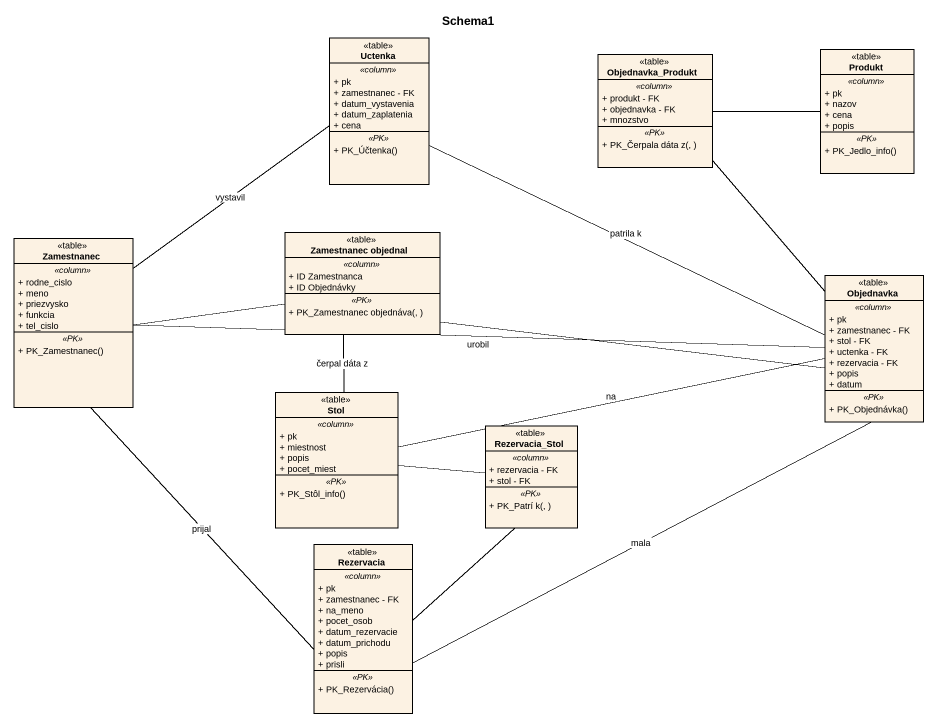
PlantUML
@startuml
title Schema1
hide circle
hide empty members
skinparam classAttributeIconSize 0
class Uctenka <<table>> {
  .. <<column>> ..
  + pk
  + zamestnanec - FK
  + datum_vystavenia
  + datum_zaplatenia
  + cena
  .. <<PK>> ..
  + PK_Účtenka()
}
class Objednavka_Produkt <<table>> {
  .. <<column>> ..
  + produkt - FK
  + objednavka - FK
  + mnozstvo
  .. <<PK>> ..
  + PK_Čerpala dáta z(, )
}
class Produkt <<table>> {
  .. <<column>> ..
  + pk
  + nazov
  + cena
  + popis
  .. <<PK>> ..
  + PK_Jedlo_info()
}
class Zamestnanec <<table>> {
  .. <<column>> ..
  + rodne_cislo
  + meno
  + priezvysko
  + funkcia
  + tel_cislo
  .. <<PK>> ..
  + PK_Zamestnanec()
}
class "Zamestnanec objednal" as Zamestnanec_objednal <<table>> {
  .. <<column>> ..
  + ID Zamestnanca
  + ID Objednávky
  .. <<PK>> ..
  + PK_Zamestnanec objednáva(, )
}
class Objednavka <<table>> {
  .. <<column>> ..
  + pk
  + zamestnanec - FK
  + stol - FK
  + uctenka - FK
  + rezervacia - FK
  + popis
  + datum
  .. <<PK>> ..
  + PK_Objednávka()
}
class Stol <<table>> {
  .. <<column>> ..
  + pk
  + miestnost
  + popis
  + pocet_miest
  .. <<PK>> ..
  + PK_Stôl_info()
}
class Rezervacia_Stol <<table>> {
  .. <<column>> ..
  + rezervacia - FK
  + stol - FK
  .. <<PK>> ..
  + PK_Patrí k(, )
}
class Rezervacia <<table>> {
  .. <<column>> ..
  + pk
  + zamestnanec - FK
  + na_meno
  + pocet_osob
  + datum_rezervacie
  + datum_prichodu
  + popis
  + prisli
  .. <<PK>> ..
  + PK_Rezervácia()
}
Objednavka_Produkt -right- Produkt
Objednavka_Produkt -- Objednavka
Zamestnanec -up- Uctenka : vystavil
Zamestnanec -right- Zamestnanec_objednal
Zamestnanec -right- Objednavka : urobil
Zamestnanec_objednal -right- Objednavka
Objednavka -left- Uctenka : patrila k
Objednavka -left- Stol : na
Stol -up- Zamestnanec_objednal : čerpal dáta z
Stol -right- Rezervacia_Stol
Rezervacia -up- Zamestnanec : prijal
Rezervacia -right- Objednavka : mala
Rezervacia -up- Rezervacia_Stol
@enduml
